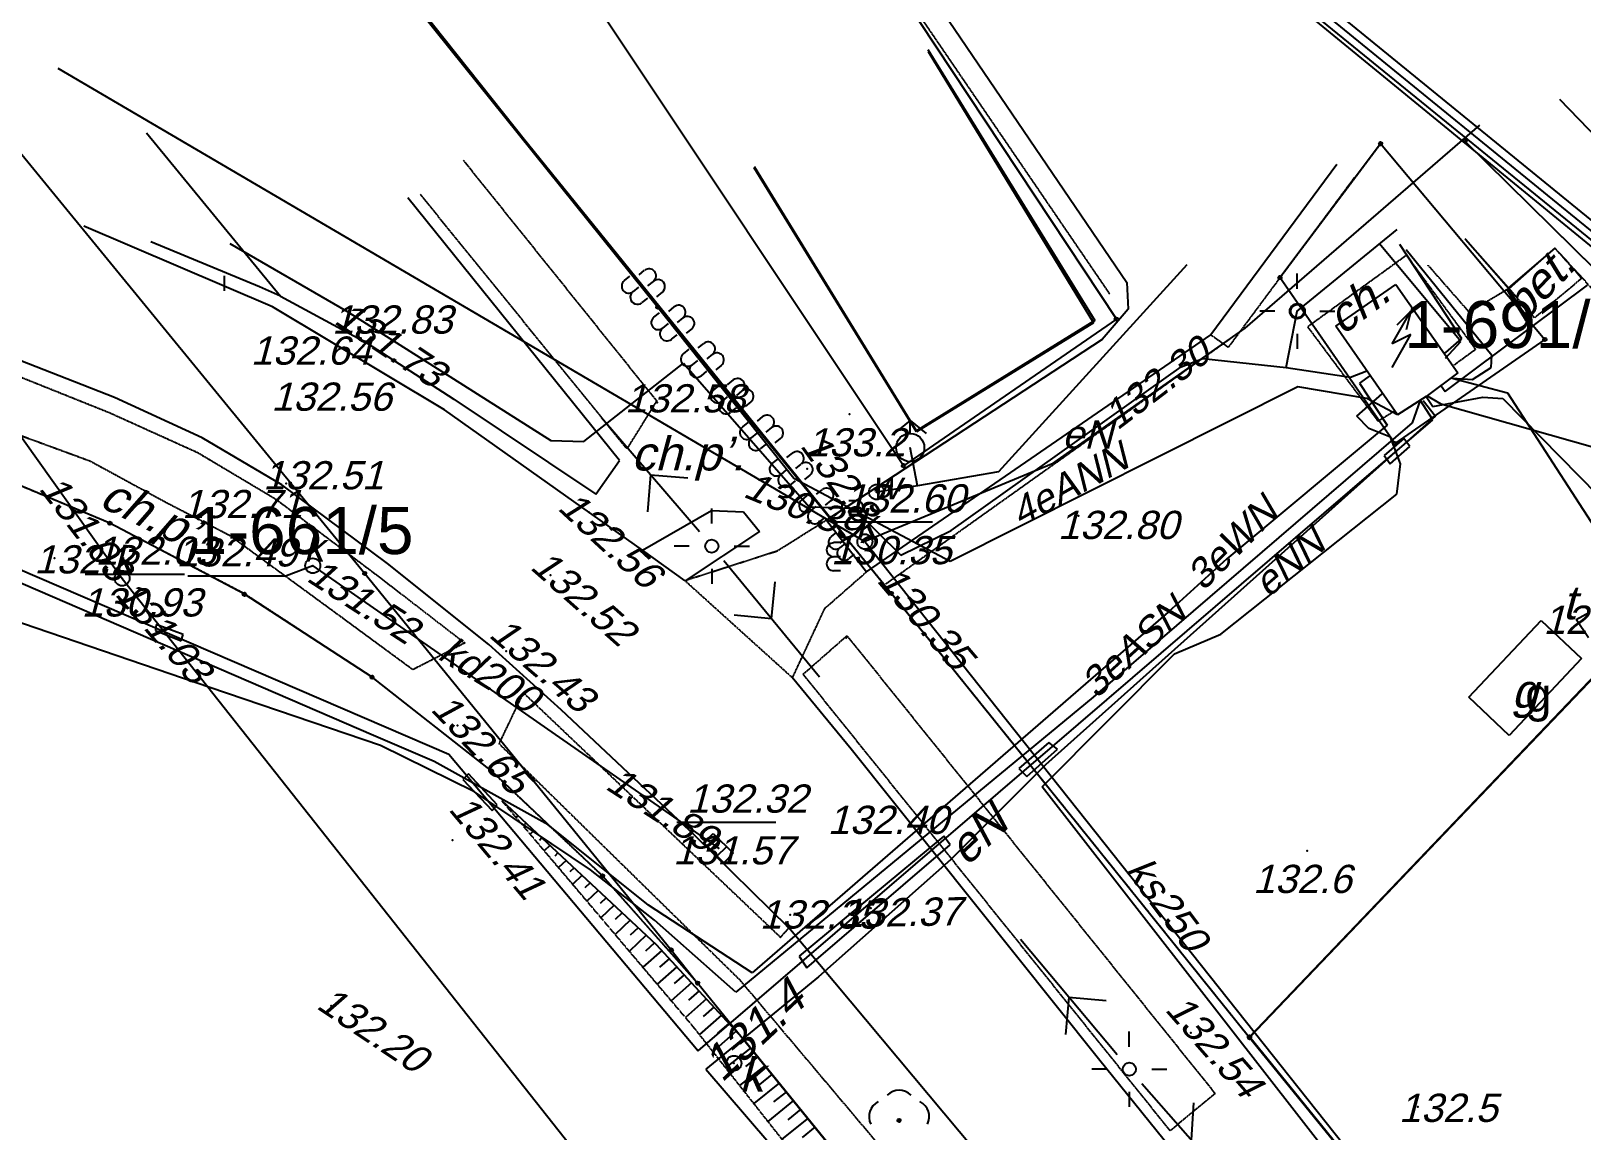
# Model space of a CAD drawing. Header units: millimetres. Extents: x -105266 to 178069, y 491 to 168574.
# Drawn here: x 28049 to 36294, y 104330 to 110179 of the extents above; entities that cross this region are included whole.
import ezdxf
from ezdxf.enums import TextEntityAlignment as Align

# ---------------------------------------------------------------- set-up
doc = ezdxf.new("R2010")
doc.units = ezdxf.units.MM
for name, pattern in [('1', [0]), ('14', [1, 1]), ('2', [3, 2, -1]), ('BGT', [0]), ('BGZ', [2, 1, -1]), ('BUD', [0]), ('GDE', [0]), ('GUZ', [1.4, 0.7, -0.7]), ('KOC', [2.8, 2.1, -0.7]), ('KOJ', [0]), ('KOU', [2.1, 1.4, -0.7]), ('UBE', [2.1, 1.4, -0.7]), ('UPC', [0]), ('UPE', [0]), ('UPK', [0]), ('UPT', [0]), ('UPW', [0]), ('WSD', [2.45, 1.75, -0.7])]:
    doc.linetypes.add(name, pattern=pattern)
for name, color, linetype in [('DZIALKI', 7, 'GDE'), ('EBUOA_MZ_T_0', 14, 'Continuous'), ('EBUOA_T_0', 7, 'Continuous'), ('EBUPP_L_0', 7, '1'), ('EBUPP_MZ_L_1', 14, 'BUD'), ('NUMERY_DZIALEK', 7, 'Continuous'), ('PUNKTY', 7, 'Continuous'), ('SDROK_T_1', 11, 'Continuous'), ('SDRPK_L_0', 7, 'KOJ'), ('SDRPK_L_1', 7, 'KOU'), ('SDRPK_L_2', 11, 'KOC'), ('SZOPO_L_0', 171, '1'), ('SZOPO_L_1', 90, 'BGZ'), ('SZZPZ_L_2', 90, '1'), ('UCCPOR_L_0', 6, 'UPC'), ('UEEOC_T_0', 1, 'Continuous'), ('UEEOO_T_0', 1, 'Continuous'), ('UEEOO_T_1', 1, 'Continuous'), ('UEEOO_T_2', 1, 'Continuous'), ('UEEPA_L_0', 1, '1'), ('UEEPA_L_2', 1, '1'), ('UEEPB_L_0', 1, 'UBE'), ('UEEPON_L_0', 1, 'UPE'), ('UEEPON_L_3', 1, '14'), ('UEEPON_L_8', 1, '2'), ('UKKOA_T_2', 23, 'Continuous'), ('UKKOC_T_0', 23, 'Continuous'), ('UKKOC_T_2', 14, 'Continuous'), ('UKKOO_T_0', 23, 'Continuous'), ('UKKOO_T_2', 14, 'Continuous'), ('UKKPA_L_0', 23, '1'), ('UKKPA_L_4', 14, '1'), ('UKKPOR_L_0', 14, 'UPK'), ('UTTOA_T_0', 30, 'Continuous'), ('UTTPO_L_0', 30, 'UPT'), ('UWWOA_T_0', 5, 'Continuous'), ('UWWPA_L_0', 5, '1'), ('UWWPO_L_0', 5, 'UPW'), ('UZYTKI', 90, 'GUZ'), ('WUKOS_T_1', 34, 'Continuous'), ('WUKOS_T_4', 34, 'Continuous'), ('WUKPS_L_0', 34, '1'), ('WUKPS_L_1', 34, '1'), ('WUKPS_L_8', 34, '1')]:
    doc.layers.add(name, color=color, linetype=linetype)
doc.styles.get("Standard").update_dxf_attribs({"font": 'arial.ttf'})

# ---------------------------------------------------------------- blocks, each defined once
blk = doc.blocks.new('GRO')
at = {"linetype": 'Continuous'}
blk.add_circle((0, 0), 0.09, dxfattribs=at)

msp = doc.modelspace()

# ---------------------------------------------------------------- linework, layer by layer
at = {"layer": 'DZIALKI'}
for p, q in [((30954.92, 112979.63), (33818.92, 108646.63)), ((32686.92, 107867.63), (29804.92, 112192.63)), ((29077.92, 111577.63), (31380.92, 108710.63)), ((27597.92, 110012.63), (29822.92, 107294.63)), ((37425.92, 107863.63), (35671.92, 109593.63)), ((35671.92, 109593.63), (36474.92, 108801.63)), ((34688.92, 108867.63), (35223.92, 109579.63)), ((35223.92, 109579.63), (36096.92, 108538.63)), ((35299.92, 107985.63), (34688.92, 108867.63)), ((31380.92, 108710.63), (32622.92, 107188.63)), ((33818.92, 108646.63), (32686.92, 107867.63)), ((36096.92, 108538.63), (35299.92, 107985.63)), ((28467.92, 107561.63), (27719.92, 107874.63)), ((34526.92, 104830.63), (37425.92, 107867.63)), ((37425.92, 107863.63), (34526.92, 104826.63)), ((29182.92, 107183.63), (28467.92, 107561.63)), ((29822.92, 107294.63), (31452.92, 105292.63)), ((29861.92, 106742.63), (29182.92, 107183.63)), ((32622.92, 107188.63), (32908.92, 106838.63)), ((32908.92, 106838.63), (34526.92, 104826.63)), ((30497.92, 106242.63), (29861.92, 106742.63)), ((31086.92, 105686.63), (30497.92, 106242.63)), ((31592.92, 105116.63), (31086.92, 105686.63)), ((31452.92, 105292.63), (31592.92, 105116.63)), ((33056.92, 103314.63), (31592.92, 105116.63)), ((35722.92, 103358.63), (34526.92, 104830.63)), ((34526.92, 104826.63), (35722.92, 103358.63))]:
    msp.add_line(p, q, dxfattribs=at)
at = {"layer": 'EBUPP_L_0', "linetype": '1'}
for p, q in [((32816.92, 110079.63), (33704.92, 108638.63)), ((32756.92, 108053.63), (31895.92, 109456.63)), ((35903.92, 108812.63), (35673.92, 109073.63)), ((36149.92, 109024.63), (35903.92, 108812.63)), ((33704.92, 108638.63), (32756.92, 108053.63)), ((35692.92, 106637.63), (36077.92, 107044.63)), ((36077.92, 107044.63), (36291.92, 106841.63)), ((36291.92, 106841.63), (35907.92, 106433.63)), ((35907.92, 106433.63), (35692.92, 106637.63))]:
    msp.add_line(p, q, dxfattribs=at)
at = {"layer": 'EBUPP_MZ_L_1', "linetype": 'BUD'}
for p, q in [((32817.92, 110069.63), (33697.92, 108626.63)), ((32755.92, 108047.63), (31893.92, 109451.63)), ((35904.92, 108808.63), (35674.92, 109069.63)), ((36149.92, 109024.63), (35904.92, 108808.63)), ((34984.92, 108609.63), (35304.92, 108831.63)), ((35304.92, 108831.63), (35633.92, 108361.63)), ((33697.92, 108626.63), (32755.92, 108047.63)), ((35313.92, 108137.63), (34984.92, 108609.63)), ((35633.92, 108361.63), (35465.92, 108235.63)), ((35465.92, 108235.63), (35313.92, 108137.63)), ((35692.92, 106637.63), (36077.92, 107044.63)), ((36077.92, 107044.63), (36291.92, 106841.63)), ((36291.92, 106841.63), (35907.92, 106433.63)), ((35907.92, 106433.63), (35692.92, 106637.63))]:
    msp.add_line(p, q, dxfattribs=at)
at = {"layer": 'SDRPK_L_0', "linetype": 'KOJ'}
for p, q in [((30662.92, 113570.63), (33873.92, 108841.63)), ((28662.92, 109637.63), (29375.92, 108769.63)), ((34991.92, 109468.63), (34320.92, 108562.63)), ((31176.92, 107894.63), (30052.92, 109291.63)), ((29332.92, 108712.63), (28329.92, 109140.63)), ((29263.92, 108817.63), (28685.92, 109057.63)), ((29375.92, 108769.63), (29263.92, 108817.63)), ((29375.92, 108769.63), (29830.92, 108522.63)), ((33873.92, 108841.63), (33880.92, 108699.63)), ((30247.92, 108164.63), (29332.92, 108712.63)), ((33880.92, 108699.63), (33742.92, 108537.63)), ((28491.92, 108229.63), (27628.92, 108568.63)), ((29830.92, 108522.63), (30295.92, 108220.63)), ((33742.92, 108537.63), (32277.92, 107577.63)), ((32490.92, 107302.63), (34320.92, 108562.63)), ((28958.92, 108015.63), (28491.92, 108229.63)), ((30295.92, 108220.63), (31051.92, 107715.63)), ((31298.92, 107418.63), (30247.92, 108164.63)), ((29382.92, 107765.63), (28958.92, 108015.63)), ((31051.92, 107715.63), (31176.92, 107894.63)), ((29943.92, 107346.63), (29382.92, 107765.63)), ((31298.92, 107418.63), (31666.92, 107628.63)), ((31666.92, 107628.63), (31836.92, 107622.63)), ((31836.92, 107622.63), (31920.92, 107517.63)), ((32277.92, 107577.63), (32490.92, 107302.63)), ((31920.92, 107517.63), (31525.92, 107255.63)), ((31525.92, 107255.63), (31298.92, 107418.63)), ((30481.92, 106917.63), (29943.92, 107346.63)), ((30867.92, 106568.63), (30481.92, 106917.63)), ((32408.92, 106360.63), (32095.92, 106740.63)), ((31579.92, 105899.63), (30867.92, 106568.63)), ((33723.92, 104713.63), (32408.92, 106360.63)), ((32077.92, 105410.63), (31579.92, 105899.63)), ((33064.92, 104229.63), (32077.92, 105410.63)), ((34556.92, 103683.63), (33723.92, 104713.63))]:
    msp.add_line(p, q, dxfattribs=at)
at = {"layer": 'SDRPK_L_1', "linetype": 'KOU'}
msp.add_line((32095.92, 106740.63), (31525.92, 107255.63), dxfattribs=at)
at = {"layer": 'SDRPK_L_2', "linetype": 'KOC'}
for p, q in [((32585.92, 110533.63), (33782.92, 108780.63)), ((30345.92, 109492.63), (31374.92, 108211.63)), ((35082.92, 109397.63), (34413.92, 108496.63)), ((31216.92, 107957.63), (30118.92, 109309.63)), ((36149.92, 109024.63), (36292.92, 108863.63)), ((35361.92, 108986.63), (34835.92, 108605.63)), ((35728.92, 108486.63), (35361.92, 108986.63)), ((35694.92, 108683.63), (35475.92, 108933.63)), ((36292.92, 108863.63), (36041.92, 108653.63)), ((35904.92, 108808.63), (35694.92, 108683.63)), ((36041.92, 108653.63), (35903.92, 108812.63)), ((34835.92, 108605.63), (35209.92, 108104.63)), ((32593.92, 107239.63), (34427.92, 108545.63)), ((34413.92, 108496.63), (34320.92, 108562.63)), ((27597.92, 108497.63), (28463.92, 108150.63)), ((35614.92, 108403.63), (35728.92, 108486.63)), ((28363.92, 107890.63), (27535.92, 108194.63)), ((31374.92, 108211.63), (31216.92, 107957.63)), ((28463.92, 108150.63), (28934.92, 107937.63)), ((35209.92, 108104.63), (35299.92, 108160.63)), ((28934.92, 107937.63), (29348.92, 107690.63)), ((28761.92, 107673.63), (28363.92, 107890.63)), ((29348.92, 107690.63), (29897.92, 107277.63)), ((29108.92, 107493.63), (28761.92, 107673.63)), ((32277.92, 107577.63), (32014.92, 107412.63)), ((29693.92, 107065.63), (29108.92, 107493.63)), ((32014.92, 107412.63), (31525.92, 107255.63)), ((29897.92, 107277.63), (30354.92, 106924.63)), ((32490.92, 107302.63), (32265.92, 107105.63)), ((30078.92, 106782.63), (29693.92, 107065.63)), ((32265.92, 107105.63), (32095.92, 106740.63)), ((32153.92, 106758.63), (32386.92, 106963.63)), ((32386.92, 106963.63), (34343.92, 104529.63)), ((30354.92, 106924.63), (30078.92, 106782.63)), ((34104.92, 104331.63), (32153.92, 106758.63)), ((30537.92, 106388.63), (30666.92, 106659.63)), ((30666.92, 106659.63), (32033.92, 105359.63)), ((31818.92, 105131.63), (30537.92, 106388.63)), ((32033.92, 105359.63), (32077.92, 105410.63)), ((32962.92, 103774.63), (31818.92, 105131.63)), ((34343.92, 104529.63), (34104.92, 104331.63))]:
    msp.add_line(p, q, dxfattribs=at)
at = {"layer": 'SZOPO_L_0', "linetype": 'BGT'}
msp.add_line((36174.92, 109815.63), (39116.92, 106760.63), dxfattribs=at)
at = {"layer": 'SZOPO_L_1', "linetype": '1'}
for p, q in [((28049.92, 112844.63), (32374.92, 107495.63)), ((31230.92, 108874.63), (31201.92, 108851.63)), ((31281.92, 108882.63), (31310.92, 108906.63)), ((31328.92, 108824.63), (31358.92, 108847.63)), ((31278.92, 108816.63), (31248.92, 108792.63)), ((31375.92, 108765.63), (31405.92, 108789.63)), ((31325.92, 108758.63), (31295.92, 108734.63)), ((31388.92, 108680.63), (31358.92, 108656.63)), ((31438.92, 108687.63), (31468.92, 108711.63)), ((31435.92, 108622.63), (31405.92, 108598.63)), ((31485.92, 108629.63), (31515.92, 108653.63)), ((31532.92, 108571.63), (31562.92, 108595.63)), ((31482.92, 108563.63), (31452.92, 108540.63)), ((31595.92, 108493.63), (31625.92, 108517.63)), ((31545.92, 108486.63), (31515.92, 108462.63)), ((31642.92, 108435.63), (31672.92, 108459.63)), ((31592.92, 108427.63), (31562.92, 108403.63)), ((31639.92, 108369.63), (31610.92, 108345.63)), ((31690.92, 108376.63), (31719.92, 108400.63)), ((31702.92, 108291.63), (31672.92, 108267.63)), ((31752.92, 108299.63), (31782.92, 108323.63)), ((31800.92, 108240.63), (31829.92, 108264.63)), ((31749.92, 108233.63), (31720.92, 108209.63)), ((31847.92, 108182.63), (31876.92, 108206.63)), ((31796.92, 108175.63), (31767.92, 108151.63)), ((31910.92, 108104.63), (31939.92, 108128.63)), ((31859.92, 108097.63), (31830.92, 108073.63)), ((31906.92, 108039.63), (31877.92, 108015.63)), ((31957.92, 108046.63), (31986.92, 108070.63)), ((31953.92, 107980.63), (31924.92, 107956.63)), ((32004.92, 107988.63), (32033.92, 108012.63)), ((32016.92, 107902.63), (31987.92, 107879.63)), ((32067.92, 107910.63), (32096.92, 107934.63)), ((32114.92, 107852.63), (32143.92, 107875.63)), ((32063.92, 107844.63), (32034.92, 107820.63)), ((32111.92, 107786.63), (32081.92, 107762.63)), ((32161.92, 107793.63), (32191.92, 107817.63)), ((32173.92, 107708.63), (32144.92, 107684.63)), ((32224.92, 107715.63), (32254.92, 107739.63)), ((32221.92, 107650.63), (32191.92, 107626.63)), ((32271.92, 107657.63), (32301.92, 107681.63)), ((32318.92, 107599.63), (32348.92, 107623.63)), ((32396.92, 107682.63), (32434.92, 107682.63)), ((32396.92, 107607.63), (32434.92, 107607.63)), ((32268.92, 107591.63), (32238.92, 107568.63)), ((32396.92, 107532.63), (32434.92, 107532.63)), ((32331.92, 107514.63), (32301.92, 107490.63)), ((32352.92, 107458.63), (32314.92, 107458.63)), ((32378.92, 107455.63), (32348.92, 107431.63)), ((32352.92, 107383.63), (32314.92, 107383.63)), ((32425.92, 107397.63), (32395.92, 107373.63)), ((32352.92, 107308.63), (32314.92, 107308.63))]:
    msp.add_line(p, q, dxfattribs=at)
for centre, radius, start, end in [((31226.13, 108821.8), 37, 129.421165, 308.578834), ((31334.7, 108877.46), 37, 309.42117, 128.578829), ((31382.13, 108819.8), 37, 308.578904, 129.421096), ((31272.7, 108763.46), 38, 128.584352, 309.415649), ((31491.7, 108683.46), 37, 309.421177, 128.578822), ((31383.13, 108627.8), 37, 129.42117, 308.578829), ((31430.13, 108568.81), 38, 129.415661, 308.584339), ((31538.7, 108624.46), 37, 309.421116, 128.578884), ((31648.7, 108488.46), 37, 309.421104, 128.578897), ((31540.13, 108432.8), 37, 129.421096, 308.578904), ((31695.7, 108430.46), 37, 309.421109, 128.578892), ((31587.13, 108374.81), 38, 129.415649, 308.584352), ((31697.13, 108238.8), 37, 129.421116, 308.578884), ((31805.7, 108294.46), 37, 309.421096, 128.578904), ((31852.7, 108236.46), 37, 309.421096, 128.578904), ((31743.7, 108180.46), 38, 128.584352, 309.415649), ((31962.7, 108099.46), 37, 309.421116, 128.578884), ((31854.13, 108043.8), 37, 129.421096, 308.578904), ((32010.7, 108041.46), 37, 309.421104, 128.578897), ((31902.13, 107985.81), 38, 129.415649, 308.584352), ((32120.7, 107905.46), 37, 309.421109, 128.578892), ((32012.13, 107849.8), 37, 129.421104, 308.578897), ((32167.7, 107847.46), 37, 309.42117, 128.578829), ((32059.13, 107791.81), 38, 129.415649, 308.584352), ((32277.7, 107711.46), 37, 309.421096, 128.578904), ((32324.7, 107652.46), 37, 309.42117, 128.578829), ((32169.13, 107655.8), 37, 129.42117, 308.578829), ((32216.13, 107596.81), 38, 129.415649, 308.584352), ((32434.64, 107645.63), 38, 270.415665, 89.584335), ((32434.64, 107570.63), 37, 270.42124, 89.57876), ((32315.19, 107420.63), 37, 90.42124, 269.57876), ((32326.13, 107460.8), 37, 129.421158, 308.578842), ((32315.19, 107345.63), 37, 90.42124, 269.57876), ((32372.7, 107402.46), 38, 128.584277, 309.415725)]:
    msp.add_arc(centre, radius, start, end, dxfattribs=at)
at = {"layer": 'SZZPZ_L_2', "linetype": '1'}
msp.add_circle((32663.92, 104386.63), 9, dxfattribs=at)
for centre, start, end in [((32593.92, 104406.63), 117.000637, 206.999363), ((32663.92, 104456.63), 45.000637, 134.999363), ((32733.91, 104406.63), 333.000637, 62.999363)]:
    msp.add_arc(centre, 90, start, end, dxfattribs=at)
msp.add_point((32663.92, 104386.63), dxfattribs=at)
at = {"layer": 'UCCPOR_L_0', "linetype": '1'}
for p, q in [((37164.92, 108503.63), (34793.92, 110437.63)), ((34764.92, 110401.63), (37122.92, 108479.63))]:
    msp.add_line(p, q, dxfattribs=at)
at = {"layer": 'UEEPA_L_0', "linetype": '1'}
for p, q in [((35284.92, 108514.63), (35384.92, 108689.63)), ((35384.92, 108689.63), (35309.92, 108614.63)), ((35384.92, 108689.63), (35359.92, 108589.63)), ((35284.92, 108389.63), (35384.92, 108564.63)), ((35384.92, 108564.63), (35284.92, 108514.63))]:
    msp.add_line(p, q, dxfattribs=at)
at = {"layer": 'UEEPA_L_2', "linetype": '1'}
for p, q in [((29075.92, 108877.63), (29075.92, 108797.63)), ((34780.92, 108808.63), (34780.92, 108888.63)), ((34660.92, 108688.63), (34580.92, 108688.63)), ((34900.92, 108688.63), (34980.92, 108688.63)), ((34780.92, 108568.63), (34780.92, 108488.63)), ((31667.92, 107559.63), (31667.92, 107639.63)), ((31547.92, 107439.63), (31467.92, 107439.63)), ((31787.92, 107439.63), (31867.92, 107439.63)), ((31667.92, 107319.63), (31667.92, 107239.63)), ((33887.92, 104778.63), (33887.92, 104858.63)), ((33767.92, 104658.63), (33687.92, 104658.63)), ((34007.92, 104658.63), (34087.92, 104658.63)), ((33887.92, 104538.63), (33887.92, 104458.63))]:
    msp.add_line(p, q, dxfattribs=at)
for centre in [(34780.92, 108688.63), (31667.92, 107439.63), (33887.92, 104658.63)]:
    msp.add_circle(centre, 35, dxfattribs=at)
at = {"layer": 'UEEPB_L_0', "linetype": '1'}
for p, q in [((35347.92, 108011.63), (35241.92, 107921.63)), ((35274.92, 107876.63), (35378.92, 107969.63)), ((35378.92, 107969.63), (35347.92, 108011.63)), ((35241.92, 107921.63), (35274.92, 107876.63)), ((28714.92, 107022.63), (28709.92, 106990.63)), ((28709.92, 106990.63), (28847.92, 106935.63)), ((28856.92, 106969.63), (28714.92, 107022.63)), ((28847.92, 106935.63), (28856.92, 106969.63)), ((33459.92, 106396.63), (33299.92, 106257.63)), ((33506.92, 106360.63), (33459.92, 106396.63)), ((33342.92, 106215.63), (33506.92, 106360.63)), ((30374.92, 106228.63), (30344.92, 106199.63)), ((30527.92, 106064.63), (30374.92, 106228.63)), ((33299.92, 106257.63), (33342.92, 106215.63)), ((30344.92, 106199.63), (30499.92, 106034.63)), ((30499.92, 106034.63), (30527.92, 106064.63)), ((32900.92, 105897.63), (32131.92, 105260.63)), ((32934.92, 105852.63), (32900.92, 105897.63)), ((32172.92, 105197.63), (32934.92, 105852.63)), ((32131.92, 105260.63), (32172.92, 105197.63))]:
    msp.add_line(p, q, dxfattribs=at)
at = {"layer": 'UEEPON_L_0', "linetype": 'UPE'}
for p, q in [((32103.92, 107799.63), (27342.92, 113786.63)), ((34780.92, 108688.63), (35311.92, 109123.63)), ((29105.92, 109048.63), (29723.92, 108690.63)), ((35650.92, 108528.63), (35217.92, 109046.63)), ((35324.92, 109044.63), (35653.92, 108543.63)), ((35815.92, 108453.63), (35359.92, 109014.63)), ((29723.92, 108690.63), (30812.92, 108001.63)), ((34720.92, 108389.63), (34780.92, 108688.63)), ((35653.92, 108543.63), (35568.92, 108468.63)), ((35568.92, 108438.63), (35650.92, 108528.63)), ((34162.92, 108392.63), (34277.92, 108437.63)), ((34277.92, 108437.63), (34720.92, 108389.63)), ((35568.92, 108468.63), (35563.92, 108461.63)), ((35810.92, 108389.63), (35815.92, 108453.63)), ((30987.92, 107995.63), (31516.92, 108412.63)), ((31516.92, 108412.63), (32185.92, 107648.63)), ((32940.92, 107523.63), (34162.92, 108392.63)), ((34720.92, 108389.63), (35063.92, 108337.63)), ((35063.92, 108337.63), (35149.92, 108371.63)), ((35168.92, 108347.63), (35110.92, 108306.63)), ((35711.92, 108325.63), (35810.92, 108389.63)), ((34783.92, 108286.63), (32935.92, 107358.63)), ((35150.92, 108224.63), (34783.92, 108286.63)), ((35110.92, 108306.63), (35258.92, 108082.63)), ((35604.92, 108333.63), (35898.92, 108255.63)), ((35604.92, 108333.63), (35711.92, 108325.63)), ((35097.92, 108130.63), (35231.92, 108249.63)), ((35313.92, 108137.63), (35150.92, 108224.63)), ((35434.92, 108215.63), (35391.92, 108094.63)), ((35449.92, 108213.63), (35514.92, 108131.63)), ((35465.92, 108235.63), (35500.92, 108181.63)), ((35470.92, 108239.63), (35543.92, 108195.63)), ((35500.92, 108181.63), (35766.92, 108232.63)), ((35543.92, 108195.63), (37317.92, 107694.63)), ((35766.92, 108232.63), (35873.92, 108224.63)), ((35873.92, 108224.63), (38150.92, 105902.63)), ((35898.92, 108255.63), (36501.92, 107321.63)), ((35514.92, 108131.63), (33442.92, 106276.63)), ((35161.92, 108065.63), (35097.92, 108130.63)), ((35391.92, 108094.63), (33694.92, 106636.63)), ((35258.92, 108082.63), (34406.92, 107371.63)), ((35275.92, 108018.63), (35161.92, 108065.63)), ((35329.92, 107877.63), (35275.92, 108018.63)), ((30812.92, 108001.63), (30987.92, 107995.63)), ((35309.92, 107715.63), (35329.92, 107877.63)), ((28998.92, 106688.63), (25625.92, 107840.63)), ((32935.92, 107358.63), (32103.92, 107799.63)), ((34373.92, 106972.63), (35309.92, 107715.63)), ((29868.92, 106432.63), (26997.92, 107673.63)), ((32185.92, 107648.63), (32418.92, 107641.63)), ((32418.92, 107641.63), (32672.92, 107391.63)), ((32672.92, 107391.63), (32940.92, 107523.63)), ((34406.92, 107371.63), (34093.92, 107088.63)), ((34093.92, 107088.63), (31881.92, 105170.63)), ((34128.92, 106867.63), (34373.92, 106972.63)), ((33424.92, 106160.63), (34128.92, 106867.63)), ((29906.92, 106380.63), (28998.92, 106688.63)), ((33694.92, 106636.63), (31795.92, 105068.63)), ((30191.92, 106294.63), (29868.92, 106432.63)), ((30406.92, 106133.63), (29906.92, 106380.63)), ((30798.92, 105958.63), (30191.92, 106294.63)), ((33442.92, 106276.63), (32937.92, 105771.63)), ((31022.92, 105718.63), (30406.92, 106133.63)), ((35350.92, 103686.63), (33424.92, 106160.63)), ((31331.92, 105531.63), (30798.92, 105958.63)), ((31362.92, 105451.63), (31022.92, 105718.63)), ((32937.92, 105771.63), (32235.92, 105150.63)), ((31881.92, 105170.63), (31331.92, 105531.63)), ((31795.92, 105068.63), (31362.92, 105451.63)), ((32235.92, 105150.63), (31635.92, 104659.63)), ((31635.92, 104659.63), (33196.92, 102843.63))]:
    msp.add_line(p, q, dxfattribs=at)
at = {"layer": 'UEEPON_L_3', "linetype": '1'}
for p, q in [((31602.92, 107515.63), (31080.92, 108122.63)), ((31341.92, 107818.63), (31326.92, 107621.63)), ((31341.92, 107818.63), (31539.92, 107803.63)), ((31731.92, 107362.63), (32239.92, 106744.63)), ((31985.92, 107053.63), (32004.92, 107250.63)), ((31985.92, 107053.63), (31787.92, 107072.63)), ((33823.92, 104735.63), (33308.92, 105347.63)), ((33565.92, 105041.63), (33548.92, 104843.63)), ((33565.92, 105041.63), (33763.92, 105024.63)), ((33953.92, 104583.63), (34481.92, 103982.63)), ((34217.92, 104282.63), (34230.92, 104480.63))]:
    msp.add_line(p, q, dxfattribs=at)
at = {"layer": 'UEEPON_L_8', "linetype": '1'}
for p, q in [((35567.92, 108262.63), (36323.92, 108827.63)), ((35545.92, 108291.63), (35567.92, 108262.63)), ((35501.92, 108111.63), (35434.92, 108215.63)), ((31595.92, 104756.63), (35501.92, 108111.63)), ((27025.92, 107730.63), (30270.92, 106334.63)), ((30270.92, 106334.63), (31595.92, 104756.63))]:
    msp.add_line(p, q, dxfattribs=at)
at = {"layer": 'UKKOC_T_0', "linetype": 'Continuous'}
msp.add_line((31481.92, 105972.63), (32008.92, 105972.63), dxfattribs=at)
at = {"layer": 'UKKOC_T_2', "linetype": 'Continuous'}
for p, q in [((32320.92, 107568.63), (32841.92, 107568.63)), ((28336.92, 107290.63), (28863.92, 107290.63)), ((28881.92, 107281.63), (29407.92, 107281.63)), ((29546.92, 107335.63), (29407.92, 107281.63))]:
    msp.add_line(p, q, dxfattribs=at)
at = {"layer": 'UKKPA_L_0', "linetype": '1'}
for p, q in [((31625.92, 105862.63), (31675.92, 105912.63)), ((31661.92, 105827.63), (31710.92, 105876.63)), ((31675.92, 105912.63), (31781.92, 105806.63)), ((31731.92, 105756.63), (31625.92, 105862.63)), ((31696.92, 105792.63), (31745.92, 105841.63)), ((31781.92, 105806.63), (31731.92, 105756.63))]:
    msp.add_line(p, q, dxfattribs=at)
msp.add_point((31703.92, 105834.63), dxfattribs=at)
at = {"layer": 'UKKPA_L_4'}
for centre in [(34780.92, 108688.63), (32481.92, 107463.63), (29546.92, 107335.63), (28532.92, 107268.63), (31785.92, 104690.63)]:
    msp.add_circle(centre, 40, dxfattribs=at)
for p in [(34780.92, 108688.63), (32543.92, 107727.63), (32481.92, 107463.63), (29546.92, 107335.63), (28532.92, 107268.63), (31785.92, 104690.63)]:
    msp.add_point(p, dxfattribs=at)
at = {"layer": 'UKKPOR_L_0', "linetype": 'UPK'}
for p, q in [((28190.92, 109981.63), (32481.92, 107463.63)), ((35748.92, 109677.63), (34501.92, 108598.63)), ((27551.92, 108644.63), (28532.92, 107268.63)), ((34501.92, 108598.63), (33473.92, 107875.63)), ((33473.92, 107875.63), (32481.92, 107463.63)), ((32481.92, 107463.63), (35432.92, 103749.63)), ((29546.92, 107335.63), (31703.92, 105834.63)), ((28532.92, 107268.63), (31270.92, 103807.63))]:
    msp.add_line(p, q, dxfattribs=at)
at = {"layer": 'UTTPO_L_0', "linetype": 'UPT'}
for p, q in [((36263.92, 107049.63), (36333.92, 107088.63)), ((36329.92, 106951.63), (36263.92, 107049.63))]:
    msp.add_line(p, q, dxfattribs=at)
at = {"layer": 'UWWPA_L_0', "linetype": '1'}
for p, q in [((32722.92, 108108.63), (32637.92, 108038.63)), ((32722.92, 108038.63), (32722.92, 108108.63)), ((32722.92, 108108.63), (32807.92, 108038.63))]:
    msp.add_line(p, q, dxfattribs=at)
for centre, radius in [((32722.92, 107963.63), 75), ((32543.92, 107727.63), 40)]:
    msp.add_circle(centre, radius, dxfattribs=at)
at = {"layer": 'UWWPO_L_0', "linetype": 'UPW'}
for p, q in [((34730.92, 110355.63), (37063.92, 108439.63)), ((34742.92, 110368.63), (37084.92, 108462.63)), ((34192.92, 108935.63), (33192.92, 107834.63)), ((32760.92, 107760.63), (32722.92, 107963.63)), ((33192.92, 107834.63), (32760.92, 107760.63)), ((32760.92, 107760.63), (32543.92, 107727.63))]:
    msp.add_line(p, q, dxfattribs=at)
at = {"layer": 'UZYTKI'}
for p, q in [((29077.92, 111577.63), (31380.92, 108710.63)), ((35223.92, 109579.63), (34688.92, 108867.63)), ((36096.92, 108538.63), (35223.92, 109579.63)), ((34688.92, 108867.63), (35299.92, 107985.63)), ((31380.92, 108710.63), (32622.92, 107188.63)), ((35299.92, 107985.63), (36096.92, 108538.63)), ((28467.92, 107561.63), (27719.92, 107874.63)), ((29181.92, 107187.63), (28467.92, 107561.63)), ((29861.92, 106742.63), (29181.92, 107187.63)), ((32622.92, 107188.63), (32908.92, 106838.63)), ((32908.92, 106838.63), (34526.92, 104826.63)), ((30497.92, 106242.63), (29861.92, 106742.63)), ((31086.92, 105686.63), (30497.92, 106242.63)), ((31592.92, 105116.63), (31086.92, 105686.63)), ((33056.92, 103314.63), (31592.92, 105116.63)), ((34526.92, 104826.63), (35722.92, 103358.63))]:
    msp.add_line(p, q, dxfattribs=at)
at = {"layer": 'WUKPS_L_0', "linetype": '1'}
for p in [(29802.92, 108545.63), (29738.92, 108475.63), (29468.92, 108202.63), (31377.92, 108202.63), (29404.92, 107772.63), (29351.92, 107683.63), (31014.92, 107620.63), (30809.92, 107285.63), (32382.92, 106952.63), (30574.92, 106881.63), (30316.92, 106486.63), (32495.92, 105969.63), (32084.92, 105479.63), (32512.92, 105514.63), (34214.92, 104852.63)]:
    msp.add_point(p, dxfattribs=at)
at = {"layer": 'WUKPS_L_1', "linetype": 'WSD'}
for p, q in [((36149.92, 109024.63), (36951.92, 108149.63)), ((31572.92, 104880.63), (30551.92, 106086.63)), ((32712.92, 103434.63), (31572.92, 104880.63))]:
    msp.add_line(p, q, dxfattribs=at)
at = {"layer": 'WUKPS_L_1', "linetype": '1'}
for p, q in [((30551.92, 106086.63), (31372.92, 105321.63)), ((30593.92, 106047.63), (30591.92, 106044.63)), ((30636.92, 106006.63), (30626.92, 105998.63)), ((30678.92, 105967.63), (30671.92, 105960.63)), ((30721.92, 105927.63), (30701.92, 105908.63)), ((30764.92, 105888.63), (30751.92, 105875.63)), ((30806.92, 105848.63), (30776.92, 105819.63)), ((30849.92, 105808.63), (30832.92, 105791.63)), ((30893.92, 105768.63), (30852.92, 105731.63)), ((30935.92, 105729.63), (30913.92, 105707.63)), ((30978.92, 105689.63), (30927.92, 105641.63)), ((31021.92, 105649.63), (30993.92, 105623.63)), ((31063.92, 105609.63), (31003.92, 105552.63)), ((31106.92, 105570.63), (31073.92, 105539.63)), ((31148.92, 105530.63), (31078.92, 105463.63)), ((31191.92, 105490.63), (31154.92, 105454.63)), ((31234.92, 105450.63), (31154.92, 105374.63)), ((31276.92, 105410.63), (31234.92, 105370.63)), ((31319.92, 105371.63), (31229.92, 105285.63)), ((31362.92, 105330.63), (31314.92, 105285.63)), ((31372.92, 105321.63), (31848.92, 104804.63)), ((31402.92, 105289.63), (31301.92, 105201.63)), ((31442.92, 105246.63), (31390.92, 105200.63)), ((31481.92, 105203.63), (31376.92, 105111.63)), ((31521.92, 105160.63), (31467.92, 105114.63)), ((31560.92, 105117.63), (31452.92, 105022.63)), ((31600.92, 105074.63), (31544.92, 105026.63)), ((31639.92, 105032.63), (31527.92, 104933.63)), ((31679.92, 104989.63), (31622.92, 104938.63)), ((31718.92, 104946.63), (31601.92, 104843.63)), ((31758.92, 104902.63), (31698.92, 104850.63)), ((31797.92, 104860.63), (31673.92, 104751.63)), ((31837.92, 104817.63), (31773.92, 104762.63)), ((31848.92, 104804.63), (32878.92, 103537.63)), ((31874.92, 104772.63), (31740.92, 104666.63)), ((31913.92, 104726.63), (31846.92, 104672.63)), ((31951.92, 104678.63), (31815.92, 104571.63)), ((32027.92, 104585.63), (31890.92, 104476.63)), ((31988.92, 104632.63), (31920.92, 104577.63)), ((32102.92, 104491.63), (31965.92, 104381.63)), ((32065.92, 104538.63), (31996.92, 104484.63)), ((32179.92, 104398.63), (32039.92, 104286.63)), ((32141.92, 104445.63), (32072.92, 104389.63)), ((32217.92, 104351.63), (32147.92, 104295.63))]:
    msp.add_line(p, q, dxfattribs=at)
at = {"layer": 'WUKPS_L_8', "linetype": '1'}
for p in [(32399.92, 108141.63), (32174.92, 107851.63), (33617.92, 107600.63), (28172.92, 107375.63), (30289.92, 105876.63), (34833.92, 105820.63), (29644.92, 104996.63), (35421.92, 104458.63)]:
    msp.add_point(p, dxfattribs=at)

# ---------------------------------------------------------------- block references
at = {"layer": 'PUNKTY', "xscale": 100, "yscale": 100, "zscale": 100}
for p in [(35223.92, 109579.63), (35671.92, 109593.63), (34688.92, 108867.63), (31380.92, 108710.63), (33818.92, 108646.63), (36096.92, 108538.63), (35299.92, 107985.63), (32686.92, 107867.63), (28467.92, 107561.63), (29822.92, 107294.63), (32622.92, 107188.63), (29182.92, 107183.63), (32908.92, 106838.63), (29861.92, 106742.63), (30497.92, 106242.63), (31086.92, 105686.63), (31452.92, 105292.63), (31592.92, 105116.63), (34526.92, 104830.63), (34526.92, 104826.63)]:
    msp.add_blockref('GRO', p, dxfattribs=at)

# ---------------------------------------------------------------- texts
at = {"layer": 'EBUOA_MZ_T_0', "oblique": 15}
msp.add_text('g', height=180, dxfattribs=at).set_placement((35988.92, 106642.63), align=Align.MIDDLE)
at = {"layer": 'EBUOA_T_0'}
msp.add_text('g', height=180, dxfattribs=at).set_placement((35992.92, 106739.63), align=Align.TOP_LEFT)
at = {"layer": 'NUMERY_DZIALEK'}
for s, p in [('1-691/14', (35349.92, 108742.63)), ('1-661/5', (28897.92, 107647.63))]:
    msp.add_text(s, height=250, dxfattribs=at).set_placement(p, align=Align.TOP_LEFT)
at = {"layer": 'SDROK_T_1', "oblique": 15}
for s, rotation, p in [('bet.', 46.529998, (36058.92, 108836.63)), ('ch.', 36.900005, (35097.92, 108731.63)), ('ch.p’.', 333.810012, (28700.92, 107583.63))]:
    msp.add_text(s, height=180, rotation=rotation, dxfattribs=at).set_placement(p, align=Align.MIDDLE)
msp.add_text('ch.p’.', height=180, dxfattribs=at).set_placement((31539.92, 107909.63), align=Align.MIDDLE)
at = {"layer": 'UEEOC_T_0', "oblique": 15}
for s, height, rotation, p in [('131.73', 150, 326.429993, (29960.92, 108513.63)), ('132.30', 150, 37.350005, (34032.92, 108305.63)), ('131.4', 180, 43.019991, (31889.92, 104863.63))]:
    msp.add_text(s, height=height, rotation=rotation, dxfattribs=at).set_placement(p, align=Align.MIDDLE)
at = {"layer": 'UEEOO_T_0', "oblique": 15}
msp.add_text('eN', height=150, dxfattribs=at).set_placement((33663.92, 108032.63), align=Align.MIDDLE)
for s, height, rotation, p in [('4eANN', 150, 29.160007, (33566.92, 107765.63)), ('eNN', 150, 40.950007, (34734.92, 107352.63)), ('eN', 180, 43.110013, (33078.92, 105905.63))]:
    msp.add_text(s, height=height, rotation=rotation, dxfattribs=at).set_placement(p, align=Align.MIDDLE)
at = {"layer": 'UEEOO_T_1', "oblique": 15}
msp.add_text('3eASN', height=150, rotation=42.390002, dxfattribs=at).set_placement((33905.92, 106902.63), align=Align.MIDDLE)
at = {"layer": 'UEEOO_T_2', "oblique": 15}
msp.add_text('3eWN', height=150, rotation=45.360014, dxfattribs=at).set_placement((34430.92, 107455.63), align=Align.MIDDLE)
at = {"layer": 'UKKOA_T_2', "oblique": 15}
for height, p in [(150, (32485.92, 107563.63)), (150, (28535.92, 107368.63)), (150, (29549.92, 107435.63)), (180, (31876.92, 104633.63))]:
    msp.add_text('k', height=height, dxfattribs=at).set_placement(p, align=Align.MIDDLE)
at = {"layer": 'UKKOC_T_0', "oblique": 15}
msp.add_text('131.89', height=150, rotation=327.150004, dxfattribs=at).set_placement((31404.92, 106042.63), align=Align.MIDDLE)
for s, p in [('132.32', (31535.92, 106172.63)), ('131.57', (31461.92, 105897.63))]:
    msp.add_text(s, height=150, dxfattribs=at).set_placement(p, align=Align.TOP_LEFT)
at = {"layer": 'UKKOC_T_2', "oblique": 15}
for s, rotation, p in [('131.03', 307.530012, (28340.92, 107537.63)), ('130.39', 337.500008, (32152.92, 107651.63)), ('131.52', 327.150004, (29815.92, 107148.63)), ('130.35', 310.410003, (32804.92, 107060.63)), ('131.03', 310.320008, (28754.92, 106987.63))]:
    msp.add_text(s, height=150, rotation=rotation, dxfattribs=at).set_placement(p, align=Align.MIDDLE)
for s, p in [('132.60', (32373.92, 107768.63)), ('132.03', (28390.92, 107490.63)), ('130.35', (32300.92, 107493.63)), ('130.93', (28316.92, 107215.63))]:
    msp.add_text(s, height=150, dxfattribs=at).set_placement(p, align=Align.TOP_LEFT)
msp.add_text('132.49', height=150, dxfattribs=at).set_placement((29461.92, 107406.63), align=Align.MIDDLE_RIGHT)
at = {"layer": 'UKKOO_T_0', "oblique": 15}
msp.add_text('kd200', height=150, rotation=328.41001, dxfattribs=at).set_placement((30487.92, 106761.63), align=Align.MIDDLE)
at = {"layer": 'UKKOO_T_2', "oblique": 15}
msp.add_text('ks250', height=150, rotation=306.720007, dxfattribs=at).set_placement((34091.92, 105539.63), align=Align.MIDDLE)
at = {"layer": 'UTTOA_T_0', "oblique": 15}
for s, height, p in [('t', 180, (36223.92, 107139.63)), ('127', 150, (36263.92, 107049.63))]:
    msp.add_text(s, height=height, dxfattribs=at).set_placement(p, align=Align.MIDDLE)
at = {"layer": 'UWWOA_T_0', "oblique": 15}
msp.add_text('w', height=150, dxfattribs=at).set_placement((32590.92, 107763.63), align=Align.MIDDLE)
at = {"layer": 'WUKOS_T_1', "oblique": 15}
for s, p in [('132.83', (29968.92, 108644.63)), ('132.64', (29536.92, 108479.63)), ('132.56', (29645.92, 108234.63)), ('132.58', (31525.92, 108225.63)), ('132.51', (29602.92, 107816.63)), ('132.71', (29170.92, 107663.63)), ('132.40', (32603.92, 105984.63)), ('132.35', (32242.92, 105481.63))]:
    msp.add_text(s, height=150, dxfattribs=at).set_placement(p, align=Align.MIDDLE)
for s, rotation, p in [('132.56', 317.25, (31128.92, 107475.63)), ('132.52', 318.510006, (30985.92, 107166.63)), ('132.43', 319.22999, (30767.92, 106809.63)), ('132.65', 313.470009, (30442.92, 106388.63)), ('132.37', 0.990012, (32674.92, 105493.63)), ('132.54', 311.220008, (34339.92, 104782.63))]:
    msp.add_text(s, height=150, rotation=rotation, dxfattribs=at).set_placement(p, align=Align.MIDDLE)
at = {"layer": 'WUKOS_T_4', "oblique": 15}
for s, p in [('133.2', (32434.92, 107991.63)), ('132.80', (33827.92, 107552.63)), ('132.2', (28327.92, 107369.63)), ('132.6', (34806.92, 105670.63)), ('132.5', (35582.92, 104453.63))]:
    msp.add_text(s, height=150, dxfattribs=at).set_placement(p, align=Align.MIDDLE)
for s, rotation, p in [('132.8', 305.63999, (32347.92, 107804.63)), ('132.41', 309.960002, (30526.92, 105842.63)), ('132.20', 326.160009, (29866.92, 104870.63))]:
    msp.add_text(s, height=150, rotation=rotation, dxfattribs=at).set_placement(p, align=Align.MIDDLE)

doc.saveas('drawing.dxf')
